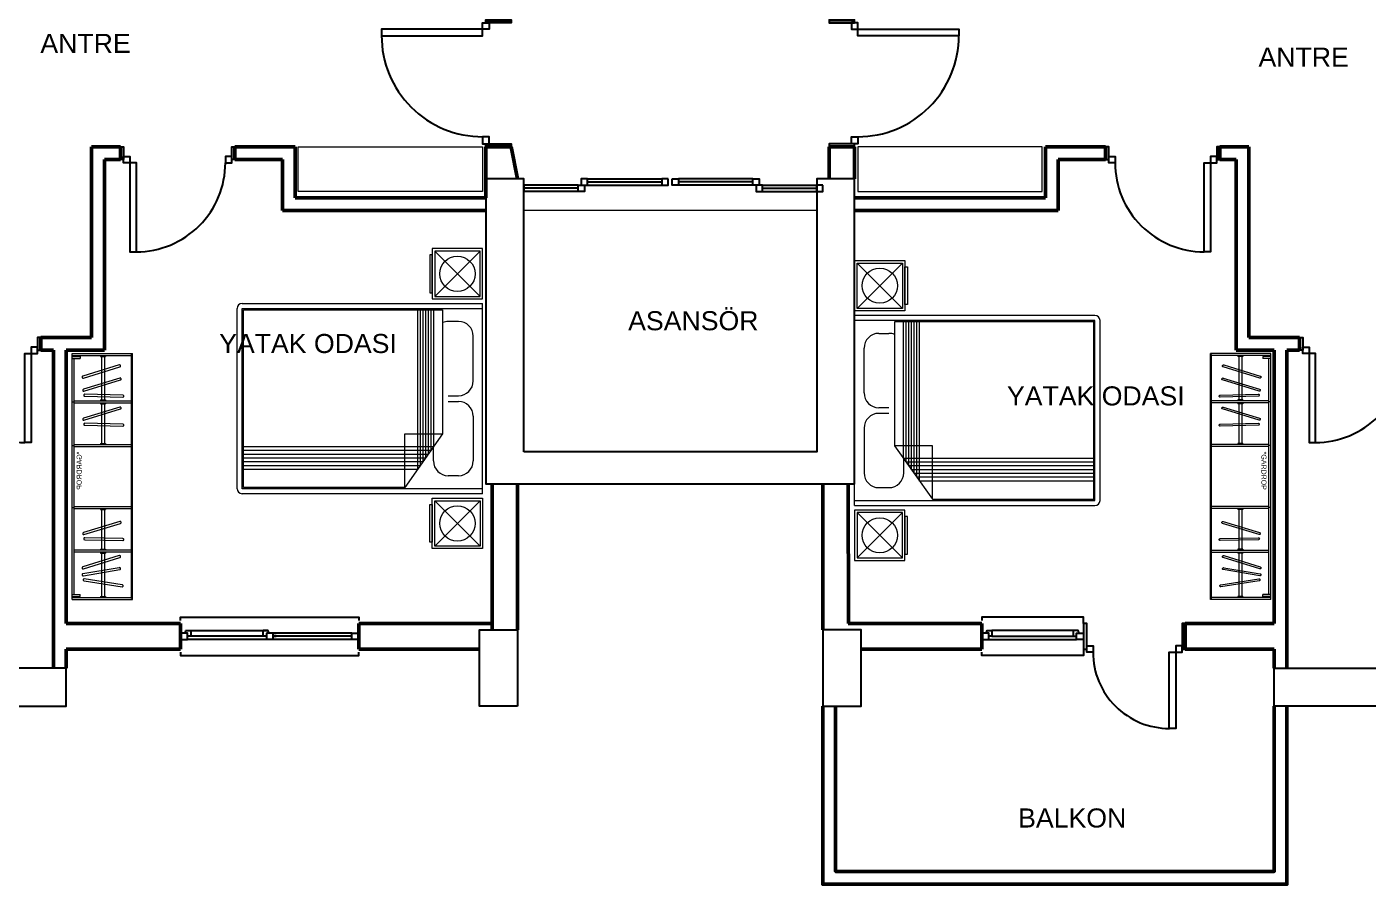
# Model space of a CAD drawing. Header units: millimetres. Extents: x 26 to 3171, y 26 to 1426.
# Drawn here: x 1085 to 2140, y 26 to 701 of the extents above; entities that cross this region are included whole.
import ezdxf

# ---------------------------------------------------------------- set-up
doc = ezdxf.new("R2010")
doc.units = ezdxf.units.MM
for name, color, linetype, lineweight in [('DUVAR40', 10, 'Continuous', 50), ('KAPI-PEN', 41, 'Continuous', 25), ('KOLON', 3, 'Continuous', 25), ('TEFRIS', 210, 'Continuous', 15), ('TEFRİŞ', 47, 'Continuous', 15), ('YAZI-KALIN', 133, 'Continuous', 25)]:
    doc.layers.add(name, color=color, linetype=linetype, lineweight=lineweight)
doc.styles.add('2', font='Arial')
doc.styles.add('MÜKREMİN', font='Arial')

# ---------------------------------------------------------------- blocks, each defined once
blk = doc.blocks.new('a16')
at = {"layer": 'DUVAR40'}
for p, q in [((1005.685721, 446.040648), (1005.685721, 456.040648)), ((1095.685721, 446.040648), (1095.685721, 456.040648))]:
    blk.add_line(p, q, dxfattribs=at)
at = {"layer": 'KAPI-PEN', "flags": 128}
for points in [[(1005.685721, 446.040648), (1008.185721, 446.040648), (1008.185721, 456.040648), (1005.685721, 456.040648)], [(1093.185721, 446.040648), (1095.685721, 446.040648), (1095.685721, 456.040648), (1093.185721, 456.040648)], [(1013.185721, 443.540648), (1008.185721, 443.540648), (1008.185721, 448.540648), (1013.185721, 448.540648)]]:
    blk.add_lwpolyline(points, close=True, dxfattribs=at)
blk.add_lwpolyline([(1093.185721, 448.540648), (1088.185721, 448.540648), (1088.186348, 373.540662), (1083.186348, 373.540662), (1083.185721, 443.540648), (1088.185721, 443.540648), (1093.185721, 443.540648), (1093.185721, 448.540648)], dxfattribs=at)
at = {"layer": 'KAPI-PEN'}
blk.add_arc((1083.186106, 443.541046), 70.000554, 179.964946, 270.035578, dxfattribs=at)
blk = doc.blocks.new('a17')
at = {"layer": 'DUVAR40'}
for p, q in [((1158.357131, 596.040648), (1158.357131, 606.040648)), ((1248.357131, 596.040648), (1248.357131, 606.040648))]:
    blk.add_line(p, q, dxfattribs=at)
at = {"layer": 'KAPI-PEN', "flags": 128}
for points in [[(1160.857131, 596.040648), (1158.357131, 596.040648), (1158.357131, 606.040648), (1160.857131, 606.040648)], [(1248.357131, 596.040648), (1245.857131, 596.040648), (1245.857131, 606.040648), (1248.357131, 606.040648)], [(1240.857131, 593.540648), (1245.857131, 593.540648), (1245.857131, 598.540648), (1240.857131, 598.540648)]]:
    blk.add_lwpolyline(points, close=True, dxfattribs=at)
blk.add_lwpolyline([(1160.857131, 598.540648), (1165.857131, 598.540648), (1165.856505, 523.540662), (1170.856505, 523.540662), (1170.857131, 593.540648), (1165.857131, 593.540648), (1160.857131, 593.540648), (1160.857131, 598.540648)], dxfattribs=at)
at = {"layer": 'KAPI-PEN'}
blk.add_arc((1170.856746, 593.541046), 70.000554, 269.964422, 0.035054, dxfattribs=at)
blk = doc.blocks.new('a19')
at = {"layer": 'KAPI-PEN'}
for p, q in [((1274.489199, 225.540648), (1270.685721, 225.540648)), ((1270.685721, 221.040648), (1270.685721, 225.540648)), ((1273.185721, 223.540648), (1273.185721, 218.540648)), ((1278.185721, 223.540648), (1273.185721, 223.540648)), ((1275.159603, 223.540648), (1274.489199, 225.540648)), ((1278.185721, 223.540648), (1278.185721, 218.540648)), ((1278.185721, 223.540648), (1280.685721, 223.540648)), ((1273.185721, 221.040648), (1270.685721, 221.040648)), ((1278.185721, 218.540648), (1273.185721, 218.540648)), ((1278.185721, 221.040648), (1280.685721, 221.040648))]:
    blk.add_line(p, q, dxfattribs=at)
at = {"layer": 'KAPI-PEN', "flags": 128}
for points in [[(1205.685721, 233.540648), (1205.685721, 236.040648), (1345.685721, 236.040648), (1345.685721, 233.540648)], [(1205.685721, 223.540648), (1205.685721, 218.540648), (1211.185721, 218.540648), (1211.185721, 223.540648), (1205.685721, 223.540648)], [(1209.211839, 223.540648), (1209.882243, 225.540648), (1213.685721, 225.540648), (1213.685721, 221.040648), (1211.185721, 221.040648)], [(1213.685721, 225.540648), (1274.489199, 225.540648)], [(1340.185721, 223.540648), (1278.185721, 223.540648)], [(1345.685721, 223.540648), (1345.685721, 218.540648), (1340.185721, 218.540648), (1340.185721, 223.540648), (1345.685721, 223.540648)], [(1340.185721, 218.540648), (1211.185721, 218.540648)], [(1273.185721, 221.040648), (1213.685721, 221.040648)], [(1340.185721, 221.040648), (1278.185721, 221.040648)], [(1205.685721, 208.540648), (1205.685721, 206.040648), (1345.685721, 206.040648), (1345.685721, 208.540648)]]:
    blk.add_lwpolyline(points, dxfattribs=at)
blk = doc.blocks.new('a23')
at = {"layer": 'DUVAR40'}
for p, q in [((1445.685721, 706.040648), (1465.685721, 706.040648)), ((1445.685721, 606.040648), (1465.685721, 606.040648))]:
    blk.add_line(p, q, dxfattribs=at)
at = {"layer": 'KAPI-PEN', "flags": 128}
blk.add_lwpolyline([(1448.185721, 703.540648), (1448.185721, 698.540648), (1363.685721, 698.540648), (1363.685721, 693.540648), (1443.185721, 693.540648), (1443.185721, 698.540648), (1443.185721, 703.540648), (1448.185721, 703.540648)], dxfattribs=at)
for points in [[(1445.685721, 703.540648), (1445.685721, 706.040648), (1465.685721, 706.040648), (1465.685721, 703.540648)], [(1443.185721, 614.040648), (1443.185721, 608.540648), (1448.185721, 608.540648), (1448.185721, 614.040648)], [(1445.685721, 606.040648), (1445.685721, 608.540648), (1465.685721, 608.540648), (1465.685721, 606.040648)]]:
    blk.add_lwpolyline(points, close=True, dxfattribs=at)
at = {"layer": 'KAPI-PEN'}
blk.add_arc((1443.186125, 693.541052), 79.500571, 179.969139, 270.030861, dxfattribs=at)
blk = doc.blocks.new('a55')
at = {"layer": 'DUVAR40'}
for p, q in [((1735.685721, 706.040648), (1715.685721, 706.040648)), ((1735.685721, 606.040648), (1715.685721, 606.040648))]:
    blk.add_line(p, q, dxfattribs=at)
at = {"layer": 'KAPI-PEN', "flags": 128}
for points in [[(1735.685721, 703.540648), (1735.685721, 706.040648), (1715.685721, 706.040648), (1715.685721, 703.540648)], [(1738.185721, 614.040648), (1738.185721, 608.540648), (1733.185721, 608.540648), (1733.185721, 614.040648)], [(1735.685721, 606.040648), (1735.685721, 608.540648), (1715.685721, 608.540648), (1715.685721, 606.040648)]]:
    blk.add_lwpolyline(points, close=True, dxfattribs=at)
blk.add_lwpolyline([(1733.185721, 703.540648), (1733.185721, 698.540648), (1817.685721, 698.540648), (1817.685721, 693.540648), (1738.185721, 693.540648), (1738.185721, 698.540648), (1738.185721, 703.540648), (1733.185721, 703.540648)], dxfattribs=at)
at = {"layer": 'KAPI-PEN'}
blk.add_arc((1738.185317, 693.541052), 79.500571, 269.969139, 0.030861, dxfattribs=at)
blk = doc.blocks.new('a56')
at = {"layer": 'DUVAR40'}
for p, q in [((1933.014311, 596.040648), (1933.014311, 606.040648)), ((2023.014311, 596.040648), (2023.014311, 606.040648))]:
    blk.add_line(p, q, dxfattribs=at)
at = {"layer": 'KAPI-PEN', "flags": 128}
for points in [[(1933.014311, 596.040648), (1935.514311, 596.040648), (1935.514311, 606.040648), (1933.014311, 606.040648)], [(2020.514311, 596.040648), (2023.014311, 596.040648), (2023.014311, 606.040648), (2020.514311, 606.040648)], [(1940.514311, 593.540648), (1935.514311, 593.540648), (1935.514311, 598.540648), (1940.514311, 598.540648)]]:
    blk.add_lwpolyline(points, close=True, dxfattribs=at)
blk.add_lwpolyline([(2020.514311, 598.540648), (2015.514311, 598.540648), (2015.514938, 523.540662), (2010.514938, 523.540662), (2010.514311, 593.540648), (2015.514311, 593.540648), (2020.514311, 593.540648), (2020.514311, 598.540648)], dxfattribs=at)
at = {"layer": 'KAPI-PEN'}
blk.add_arc((2010.514696, 593.541046), 70.000554, 179.964946, 270.035578, dxfattribs=at)
blk = doc.blocks.new('a60')
at = {"layer": 'DUVAR40'}
for p, q in [((1835.685721, 231.040648), (1835.685721, 211.040648)), ((1995.685721, 231.040648), (1995.685721, 211.040648))]:
    blk.add_line(p, q, dxfattribs=at)
at = {"layer": 'KAPI-PEN', "flags": 128}
for points in [[(1915.685721, 231.040648), (1915.685721, 236.040648), (1835.685721, 236.040648), (1835.685721, 233.540648)], [(1835.685721, 223.540648), (1835.685721, 218.540648), (1841.185721, 218.540648), (1841.185721, 223.540648), (1835.685721, 223.540648)], [(1839.211839, 223.540648), (1839.882243, 225.540648), (1843.685721, 225.540648), (1843.685721, 221.040648), (1841.185721, 221.040648)], [(1907.685721, 225.540648), (1843.685721, 225.540648)], [(1912.159603, 223.540648), (1911.489199, 225.540648), (1907.685721, 225.540648), (1907.685721, 221.040648), (1910.185721, 221.040648)], [(1915.685721, 223.540648), (1915.685721, 218.540648), (1910.185721, 218.540648), (1910.185721, 223.540648), (1915.685721, 223.540648)], [(1915.685721, 211.040648), (1915.685721, 206.040648), (1835.685721, 206.040648), (1835.685721, 208.540648)], [(1841.185721, 218.540648), (1910.185721, 218.540648)], [(1843.685721, 221.040648), (1907.685721, 221.040648)], [(1993.185721, 213.540648), (1988.185721, 213.540648), (1988.186348, 148.540662), (1983.186348, 148.540662), (1983.185721, 208.540648), (1988.185721, 208.540648), (1993.185721, 208.540648), (1993.185721, 213.540648)]]:
    blk.add_lwpolyline(points, dxfattribs=at)
for points in [[(1915.685721, 211.040648), (1918.185721, 211.040648), (1918.185721, 231.040648), (1915.685721, 231.040648)], [(1993.185721, 211.040648), (1995.685721, 211.040648), (1995.685721, 231.040648), (1993.185721, 231.040648)], [(1923.185721, 208.540648), (1918.185721, 208.540648), (1918.185721, 213.540648), (1923.185721, 213.540648)]]:
    blk.add_lwpolyline(points, close=True, dxfattribs=at)
at = {"layer": 'KAPI-PEN'}
blk.add_arc((1983.186106, 208.541046), 60.000554, 179.964946, 270.035578, dxfattribs=at)
blk = doc.blocks.new('a61')
at = {"layer": 'DUVAR40'}
for p, q in [((2085.685721, 446.040648), (2085.685721, 456.040648)), ((2175.685721, 446.040648), (2175.685721, 456.040648))]:
    blk.add_line(p, q, dxfattribs=at)
at = {"layer": 'KAPI-PEN', "flags": 128}
for points in [[(2088.185721, 446.040648), (2085.685721, 446.040648), (2085.685721, 456.040648), (2088.185721, 456.040648)], [(2175.685721, 446.040648), (2173.185721, 446.040648), (2173.185721, 456.040648), (2175.685721, 456.040648)], [(2168.185721, 443.540648), (2173.185721, 443.540648), (2173.185721, 448.540648), (2168.185721, 448.540648)]]:
    blk.add_lwpolyline(points, close=True, dxfattribs=at)
blk.add_lwpolyline([(2088.185721, 448.540648), (2093.185721, 448.540648), (2093.185095, 373.540662), (2098.185095, 373.540662), (2098.185721, 443.540648), (2093.185721, 443.540648), (2088.185721, 443.540648), (2088.185721, 448.540648)], dxfattribs=at)
at = {"layer": 'KAPI-PEN'}
blk.add_arc((2098.185336, 443.541046), 70.000554, 269.964422, 0.035054, dxfattribs=at)
blk = doc.blocks.new('a20')
at = {"layer": 'TEFRİŞ'}
for p, q in [((1403.552833, 329.695602), (1443.185721, 329.695603)), ((1403.552833, 290.062714), (1403.552833, 329.695602)), ((1443.185721, 329.695603), (1443.185721, 290.062714)), ((1403.552833, 324.741491), (1403.552833, 295.016825)), ((1443.185721, 290.062714), (1403.552833, 290.062714))]:
    blk.add_line(p, q, dxfattribs=at)
at = {"layer": 'TEFRİŞ', "color": 8}
for p, q in [((1441.204077, 327.713958), (1405.534477, 292.044359)), ((1441.204077, 292.044359), (1405.534477, 327.713958)), ((1405.534477, 327.713958), (1441.204077, 327.713958)), ((1405.534477, 292.044359), (1405.534477, 327.713958)), ((1441.204077, 327.713958), (1441.204077, 292.044359)), ((1401.571188, 295.016825), (1401.571188, 324.741491)), ((1401.571188, 324.741491), (1403.552833, 324.741491)), ((1403.552833, 295.016825), (1401.571188, 295.016825)), ((1441.204077, 292.044359), (1405.534477, 292.044359))]:
    blk.add_line(p, q, dxfattribs=at)
blk.add_circle((1423.369277, 309.879158), 13.871511, dxfattribs=at)
blk = doc.blocks.new('a21')
at = {"layer": 'TEFRİŞ'}
for p, q in [((1250.173555, 337.218926), (1250.173555, 478.906502)), ((1254.136844, 482.869791), (1443.185721, 482.869791)), ((1254.136844, 478.906502), (1443.185721, 478.906502)), ((1254.136844, 337.218926), (1254.136844, 478.906502)), ((1255.127666, 477.91568), (1411.727116, 477.91568)), ((1255.127666, 338.209748), (1255.127666, 477.91568)), ((1411.727116, 477.91568), (1411.727116, 380.319692)), ((1443.185721, 333.255637), (1443.185721, 482.869791)), ((1382.00245, 380.319692), (1411.727116, 380.319692)), ((1411.727116, 380.319692), (1382.00245, 338.209749)), ((1382.00245, 338.209749), (1382.00245, 380.319692)), ((1382.00245, 338.209749), (1255.127666, 338.209748)), ((1443.185721, 337.218926), (1254.136844, 337.218926)), ((1443.185721, 333.255637), (1254.136844, 333.255637))]:
    blk.add_line(p, q, dxfattribs=at)
at = {"layer": 'TEFRİŞ', "color": 8}
for p, q in [((1392.143807, 352.576671), (1392.143807, 477.91568)), ((1394.242018, 355.549137), (1394.242018, 477.91568)), ((1396.34023, 358.521604), (1396.34023, 477.91568)), ((1398.438442, 361.49407), (1398.438442, 477.91568)), ((1400.536653, 364.466537), (1400.536653, 477.91568)), ((1402.634865, 367.439004), (1402.634865, 477.91568)), ((1404.733077, 370.41147), (1404.733077, 477.91568)), ((1435.754555, 421.934225), (1435.754555, 457.108413)), ((1416.185816, 410.292064), (1424.112394, 410.292064)), ((1416.185816, 405.833364), (1424.112394, 405.833364)), ((1435.754555, 394.191203), (1435.754555, 359.017015)), ((1255.127666, 370.41147), (1404.733077, 370.41147)), ((1404.543655, 359.017015), (1404.543655, 370.143123)), ((1255.127666, 367.439004), (1402.634865, 367.439004)), ((1255.127666, 364.466537), (1400.536653, 364.466537)), ((1255.127666, 361.49407), (1398.438442, 361.49407)), ((1255.127666, 358.521604), (1396.34023, 358.521604)), ((1255.127666, 355.549137), (1394.242018, 355.549137)), ((1255.127666, 352.576671), (1392.143807, 352.576671)), ((1424.112394, 347.374854), (1416.185816, 347.374854))]:
    blk.add_line(p, q, dxfattribs=at)
at = {"layer": 'TEFRİŞ'}
for centre, start, end in [((1254.136844, 478.906502), 90, 180), ((1254.136844, 337.218926), 180, 270)]:
    blk.add_arc(centre, 3.963289, start, end, dxfattribs=at)
at = {"layer": 'TEFRİŞ', "color": 8}
for centre, start, end in [((1424.112394, 421.934225), 270, 0), ((1424.112394, 394.191203), 0, 90), ((1416.185816, 359.017015), 180, 270), ((1424.112394, 359.017015), 270, 0)]:
    blk.add_arc(centre, 11.642161, start, end, dxfattribs=at)
blk = doc.blocks.new('a22')
at = {"layer": 'TEFRİŞ', "color": 8}
for p, q in [((1401.571188, 521.108603), (1401.571188, 491.383937)), ((1403.552833, 521.108603), (1401.571188, 521.108603)), ((1405.534477, 524.08107), (1405.534477, 488.41147)), ((1441.204077, 524.08107), (1405.534477, 488.41147)), ((1441.204077, 488.41147), (1405.534477, 524.08107)), ((1441.204077, 524.08107), (1405.534477, 524.08107)), ((1441.204077, 488.41147), (1441.204077, 524.08107)), ((1401.571188, 491.383937), (1403.552833, 491.383937)), ((1405.534477, 488.41147), (1441.204077, 488.41147))]:
    blk.add_line(p, q, dxfattribs=at)
at = {"layer": 'TEFRİŞ'}
for p, q in [((1403.552833, 526.062714), (1403.552833, 486.429826)), ((1443.185721, 526.062714), (1403.552833, 526.062714)), ((1403.552833, 491.383937), (1403.552833, 521.108603)), ((1443.185721, 486.429826), (1443.185721, 526.062714)), ((1403.552833, 486.429826), (1443.185721, 486.429826))]:
    blk.add_line(p, q, dxfattribs=at)
at = {"layer": 'TEFRİŞ', "color": 8}
blk.add_circle((1423.369277, 506.24627), 13.871511, dxfattribs=at)
blk = doc.blocks.new('dfff', base_point=(1250.2, 290.1))
for name in ['a22', 'a21', 'a20']:
    blk.add_blockref(name, (0, 0))
blk = doc.blocks.new('a59')
at = {"layer": 'TEFRİŞ'}
for p, q in [((1775.318609, 320.318266), (1735.685721, 320.318266)), ((1735.685721, 320.318266), (1735.685721, 280.685377)), ((1775.318609, 280.685377), (1775.318609, 320.318266)), ((1775.318609, 315.364155), (1775.318609, 285.639488)), ((1735.685721, 280.685377), (1775.318609, 280.685377))]:
    blk.add_line(p, q, dxfattribs=at)
at = {"layer": 'TEFRİŞ', "color": 8}
for p, q in [((1737.667366, 318.336621), (1773.336965, 282.667022)), ((1737.667366, 282.667022), (1773.336965, 318.336621)), ((1773.336965, 318.336621), (1737.667366, 318.336621)), ((1737.667366, 318.336621), (1737.667366, 282.667022)), ((1773.336965, 282.667022), (1773.336965, 318.336621)), ((1777.300254, 315.364155), (1775.318609, 315.364155)), ((1777.300254, 285.639488), (1777.300254, 315.364155)), ((1775.318609, 285.639488), (1777.300254, 285.639488)), ((1737.667366, 282.667022), (1773.336965, 282.667022))]:
    blk.add_line(p, q, dxfattribs=at)
blk.add_circle((1755.502165, 300.501821), 13.871511, dxfattribs=at)
blk = doc.blocks.new('a58')
at = {"layer": 'TEFRİŞ'}
for p, q in [((1924.734598, 473.492454), (1735.685721, 473.492454)), ((1735.685721, 323.878301), (1735.685721, 473.492454)), ((1924.734598, 469.529165), (1735.685721, 469.529165)), ((1923.743776, 468.538343), (1767.144326, 468.538343)), ((1767.144326, 468.538343), (1767.144326, 370.942355)), ((1923.743776, 328.832412), (1923.743776, 468.538343)), ((1924.734598, 327.841589), (1924.734598, 469.529165)), ((1928.697887, 327.841589), (1928.697887, 469.529165)), ((1796.868992, 370.942355), (1767.144326, 370.942355)), ((1767.144326, 370.942355), (1796.868992, 328.832412)), ((1796.868992, 328.832412), (1796.868992, 370.942355)), ((1735.685721, 327.841589), (1924.734598, 327.841589)), ((1796.868992, 328.832412), (1923.743776, 328.832412)), ((1735.685721, 323.878301), (1924.734598, 323.878301))]:
    blk.add_line(p, q, dxfattribs=at)
at = {"layer": 'TEFRİŞ', "color": 8}
for p, q in [((1774.138365, 361.034133), (1774.138365, 468.538343)), ((1776.236577, 358.061667), (1776.236577, 468.538343)), ((1778.334789, 355.0892), (1778.334789, 468.538343)), ((1780.433001, 352.116733), (1780.433001, 468.538343)), ((1782.531212, 349.144267), (1782.531212, 468.538343)), ((1784.629424, 346.1718), (1784.629424, 468.538343)), ((1786.727636, 343.199334), (1786.727636, 468.538343)), ((1754.759049, 459.373237), (1762.685626, 459.373237)), ((1743.116888, 412.556888), (1743.116888, 447.731077)), ((1762.685626, 400.914727), (1754.759049, 400.914727)), ((1762.685626, 396.456027), (1754.759049, 396.456027)), ((1743.116888, 384.813866), (1743.116888, 349.639678)), ((1923.743776, 361.034133), (1774.138365, 361.034133)), ((1774.327787, 349.639678), (1774.327787, 360.765786)), ((1923.743776, 358.061667), (1776.236577, 358.061667)), ((1923.743776, 355.0892), (1778.334789, 355.0892)), ((1923.743776, 352.116733), (1780.433001, 352.116733)), ((1923.743776, 349.144267), (1782.531212, 349.144267)), ((1754.759049, 337.997517), (1762.685626, 337.997517)), ((1923.743776, 346.1718), (1784.629424, 346.1718)), ((1923.743776, 343.199334), (1786.727636, 343.199334))]:
    blk.add_line(p, q, dxfattribs=at)
at = {"layer": 'TEFRİŞ'}
for centre, start, end in [((1924.734598, 469.529165), 0, 90), ((1924.734598, 327.841589), 270, 0)]:
    blk.add_arc(centre, 3.963289, start, end, dxfattribs=at)
at = {"layer": 'TEFRİŞ', "color": 8}
for centre, start, end in [((1754.759049, 447.731077), 90, 180), ((1762.685626, 447.731077), 67.481686, 90), ((1754.759049, 412.556888), 180, 270), ((1754.759049, 384.813866), 90, 180), ((1754.759049, 349.639678), 180, 270), ((1762.685626, 349.639678), 270, 0)]:
    blk.add_arc(centre, 11.642161, start, end, dxfattribs=at)
blk = doc.blocks.new('a57')
at = {"layer": 'TEFRİŞ'}
for p, q in [((1735.685721, 477.052489), (1735.685721, 516.685377)), ((1735.685721, 516.685377), (1775.318609, 516.685377)), ((1775.318609, 516.685377), (1775.318609, 477.052489)), ((1775.318609, 482.0066), (1775.318609, 511.731266)), ((1775.318609, 477.052489), (1735.685721, 477.052489))]:
    blk.add_line(p, q, dxfattribs=at)
at = {"layer": 'TEFRİŞ', "color": 8}
for p, q in [((1737.667366, 514.703733), (1773.336965, 479.034133)), ((1737.667366, 479.034133), (1773.336965, 514.703733)), ((1737.667366, 514.703733), (1773.336965, 514.703733)), ((1773.336965, 514.703733), (1773.336965, 479.034133)), ((1775.318609, 511.731266), (1777.300254, 511.731266)), ((1777.300254, 511.731266), (1777.300254, 482.0066)), ((1773.336965, 479.034133), (1737.667366, 479.034133)), ((1777.300254, 482.0066), (1775.318609, 482.0066))]:
    blk.add_line(p, q, dxfattribs=at)
blk.add_circle((1755.502165, 496.868933), 13.871511, dxfattribs=at)
blk = doc.blocks.new('dfere', base_point=(1735.7, 280.7))
for name in ['a57', 'a58', 'a59']:
    blk.add_blockref(name, (0, 0))
blk = doc.blocks.new('A$C3FDE7643')
at = {"layer": 'TEFRIS'}
for p, q in [((0, 0), (0, -245)), ((0, 0), (60, 0)), ((60, 0), (60, -245)), ((0, -2), (59, -2)), ((0, -2.99651), (8, -2.99651)), ((0, -4.99651), (8, -4.99651)), ((2, -2.99651), (2, -2)), ((2, -4.99651), (2, -240.00349)), ((8, -2.99651), (8, -4.99651)), ((28, -3), (28, -2)), ((28, -3), (33, -3)), ((29, -46.25), (29, -3)), ((32, -46.25), (32, -3)), ((33, -3), (33, -2)), ((59, -1), (59, -244)), ((59, -1), (60, -1)), ((59, -47.25), (2, -47.25)), ((59, -49.25), (2, -49.25)), ((28, -47.25), (28, -46.25)), ((28, -46.25), (33, -46.25)), ((28, -50.243728), (28, -49.243728)), ((28, -50.243728), (33, -50.243728)), ((29, -89.493728), (29, -50.243728)), ((32, -89.493728), (32, -50.243728)), ((33, -47.25), (33, -46.25)), ((33, -50.243728), (33, -49.243728)), ((0, -91.493728), (2, -91.493728)), ((2, -90.493728), (59, -90.493728)), ((2, -92.493728), (59, -92.493728)), ((28, -89.493728), (33, -89.493728)), ((28, -90.493728), (28, -89.493728)), ((33, -90.493728), (33, -89.493728)), ((0, -153.5), (2, -153.5)), ((2, -152.5), (59, -152.5)), ((2, -154.5), (59, -154.5)), ((28, -155.5), (28, -154.5)), ((28, -155.5), (33, -155.5)), ((29, -194.75), (29, -155.5)), ((32, -194.75), (32, -155.5)), ((33, -155.5), (33, -154.5)), ((0, -196.75), (2, -196.75)), ((2, -195.75), (59, -195.75)), ((2, -197.75), (59, -197.75)), ((28, -194.75), (33, -194.75)), ((28, -195.75), (28, -194.75)), ((28, -198.800863), (28, -197.800863)), ((28, -198.800863), (33, -198.800863)), ((29, -242), (29, -198.800863)), ((32, -242), (32, -198.800863)), ((33, -195.75), (33, -194.75)), ((33, -198.800863), (33, -197.800863)), ((0, -240.00349), (8, -240.00349)), ((8, -242.00349), (8, -240.00349)), ((0, -242.00349), (8, -242.00349)), ((0, -243), (59, -243)), ((0, -245), (60, -245)), ((2, -242.00349), (2, -243)), ((2, -242.00349), (2, -243)), ((28, -243), (28, -242)), ((28, -242), (33, -242)), ((33, -243), (33, -242)), ((59, -244), (60, -244))]:
    blk.add_line(p, q, dxfattribs=at)
at = {"layer": 'TEFRIS', "flags": 128}
for points in [[(11.843238, -20.589115, -0.414214), (10.819992, -19.612914, -0.414214), (11.796192, -18.589668), (49.785678, -12.657288, -0.414214), (50.808924, -13.633489, -0.414214), (49.832723, -14.656735)], [(10.5088, -25.622899, -0.414214), (9.84567, -24.373796, -0.414214), (11.094773, -23.710666), (47.427199, -29.805647, -0.414214), (48.090329, -31.054751, -0.414214), (46.841225, -31.71788)], [(10.5088, -32.578459, -0.414214), (9.84567, -31.329356, -0.414214), (11.094773, -30.666226), (47.427199, -41.799728, -0.414214), (48.090329, -43.048831, -0.414214), (46.841225, -43.71196)], [(11.144104, -66.612081, -0.414214), (10.480974, -65.362978, -0.414214), (11.730077, -64.699848), (48.062503, -75.833349, -0.414214), (48.725633, -77.082453, -0.414214), (47.476529, -77.745582)], [(12.478542, -61.578297, -0.414214), (11.455296, -60.602097, -0.414214), (12.431496, -59.578851), (50.420982, -58.68499, -0.414214), (51.444228, -59.661191, -0.414214), (50.468027, -60.684437)], [(12.478542, -175.477378, -0.414214), (11.455296, -174.501177, -0.414214), (12.431496, -173.477931), (50.420982, -172.584071, -0.414214), (51.444228, -173.560271, -0.414214), (50.468027, -174.583517)], [(11.144104, -180.511162, -0.414214), (10.480974, -179.262058, -0.414214), (11.730077, -178.598929), (48.062503, -189.73243, -0.414214), (48.725633, -190.981533, -0.414214), (47.476529, -191.644663)], [(11.144104, -209.429568, -0.414214), (10.480974, -208.180465, -0.414214), (11.730077, -207.517335), (48.062503, -218.650836, -0.414214), (48.725633, -219.89994, -0.414214), (47.476529, -220.563069)], [(12.478542, -204.395784, -0.414214), (11.455296, -203.419584, -0.414214), (12.431496, -202.396338), (50.420982, -201.502477, -0.414214), (51.444228, -202.478678, -0.414214), (50.468027, -203.501924)], [(10.5088, -222.4533, -0.414214), (9.84567, -221.204197, -0.414214), (11.094773, -220.541067), (47.427199, -231.674568, -0.414214), (48.090329, -232.923671, -0.414214), (46.841225, -233.586801)]]:
    blk.add_lwpolyline(points, format="xyb", close=True, dxfattribs=at)
at = {"layer": 'TEFRIS', "insert": (4.40129, -147.259114), "char_height": 5, "width": 137.333929, "attachment_point": 1, "rotation": 90, "style": '2'}
blk.add_mtext('*GARDROP', dxfattribs=at)

msp = doc.modelspace()

# ---------------------------------------------------------------- linework, layer by layer
at = {"layer": 'DUVAR40'}
for p, q in [((1135.685721, 606.040648), (1158.357131, 606.040648)), ((1135.685721, 456.040648), (1135.685721, 606.040648)), ((1248.357131, 606.040648), (1295.685721, 606.040648)), ((1295.685721, 566.040648), (1295.685721, 606.040648)), ((1445.685721, 566.040648), (1445.685721, 606.040648)), ((1470.685605, 581.040648), (1465.685721, 606.040648)), ((1715.685721, 581.040648), (1715.685721, 606.040648)), ((1735.685721, 581.040648), (1735.685721, 606.040648)), ((1885.685721, 566.040648), (1885.685721, 606.040648)), ((1885.685721, 566.040648), (1885.685721, 606.040648)), ((1933.014311, 606.040648), (1885.685721, 606.040648)), ((2045.685721, 606.040648), (2023.014311, 606.040648)), ((2045.685721, 456.040648), (2045.685721, 606.040648)), ((1145.685721, 596.040648), (1158.357131, 596.040648)), ((1145.685721, 446.040648), (1145.685721, 596.040648)), ((1248.357131, 596.040648), (1285.685721, 596.040648)), ((1285.685721, 556.040648), (1285.685721, 596.040648)), ((1895.685721, 556.040648), (1895.685721, 596.040648)), ((1895.685721, 556.040648), (1895.685721, 596.040648)), ((1933.014311, 596.040648), (1895.685721, 596.040648)), ((2035.685721, 596.040648), (2023.014311, 596.040648)), ((2035.685721, 446.040648), (2035.685721, 596.040648)), ((1295.685721, 566.040648), (1445.685721, 566.040648)), ((1885.685721, 566.040648), (1735.685721, 566.040648)), ((1285.685721, 556.040648), (1445.685721, 556.040648)), ((1895.685721, 556.040648), (1735.685721, 556.040648)), ((1095.685721, 456.040648), (1105.685721, 456.040648)), ((1095.685721, 456.040648), (1135.685721, 456.040648)), ((2085.685721, 456.040648), (2045.685721, 456.040648)), ((2085.685721, 456.040648), (2075.685721, 456.040648)), ((1095.685721, 446.040648), (1105.685721, 446.040648)), ((1095.685721, 446.040648), (1105.685721, 446.040648)), ((1105.685721, 196.040648), (1105.685721, 446.040648)), ((1105.685721, 196.040648), (1105.685721, 446.040648)), ((1115.685721, 231.040648), (1115.685721, 446.040648)), ((1115.685721, 446.040648), (1145.685721, 446.040648)), ((2065.685721, 446.040648), (2035.685721, 446.040648)), ((2065.685721, 231.040648), (2065.685721, 446.040648)), ((2065.685721, 231.040648), (2065.685721, 446.040648)), ((2075.685721, 196.040648), (2075.685721, 446.040648)), ((2085.685721, 446.040648), (2075.685721, 446.040648)), ((1450.685721, 226.040655), (1450.685721, 341.040648)), ((1470.685721, 226.040655), (1470.685721, 341.040648)), ((1710.785695, 226.040655), (1710.685721, 341.040648)), ((1730.781349, 231.040648), (1730.685721, 341.040648)), ((1115.685721, 231.040648), (1205.685721, 231.040648)), ((1205.685721, 231.040648), (1205.685721, 211.040648)), ((1345.685721, 231.040648), (1450.685721, 231.040648)), ((1345.685721, 231.040648), (1345.685721, 211.040648)), ((1835.685721, 231.040648), (1730.685721, 231.040648)), ((2065.685721, 231.040648), (1995.685721, 231.040648)), ((1115.685721, 211.040648), (1205.685721, 211.040648)), ((1115.685721, 196.040648), (1115.685721, 211.040648)), ((1345.685721, 211.040648), (1440.785595, 211.040648)), ((1835.685721, 211.040648), (1740.585847, 211.040648)), ((2065.685721, 211.040648), (1995.685721, 211.040648)), ((2065.685721, 196.040648), (2065.685721, 211.040648)), ((2065.685721, 196.040648), (2065.685721, 211.040648))]:
    msp.add_line(p, q, dxfattribs=at)
at = {"layer": 'DUVAR40', "flags": 128}
for points in [[(1710.685721, 166.040648), (1710.685721, 26.040648), (2075.685721, 26.040648), (2075.685721, 166.040648)], [(1710.685721, 166.040648), (1710.685721, 26.040648), (2075.685721, 26.040648), (2075.685721, 166.040648)], [(1720.685721, 166.040648), (1720.685721, 36.040648), (2065.685721, 36.040648), (2065.685721, 166.040648)]]:
    msp.add_lwpolyline(points, dxfattribs=at)
at = {"layer": 'KAPI-PEN'}
for p, q in [((1525.685721, 581.040648), (1584.185721, 581.040648)), ((1655.685721, 581.040648), (1597.185721, 581.040648)), ((1518.185721, 576.040648), (1475.685721, 576.040648)), ((1518.185721, 573.540648), (1475.685721, 573.540648)), ((1518.185721, 571.040648), (1475.685721, 571.040648)), ((1525.685721, 578.540648), (1584.185721, 578.540648)), ((1525.685721, 576.040648), (1584.185721, 576.040648)), ((1655.685721, 578.540648), (1597.185721, 578.540648)), ((1655.685721, 576.040648), (1597.185721, 576.040648)), ((1663.185721, 576.040648), (1705.685721, 576.040648)), ((1663.185721, 573.540648), (1705.685721, 573.540648)), ((1663.185721, 571.040648), (1705.685721, 571.040648))]:
    msp.add_line(p, q, dxfattribs=at)
at = {"layer": 'KAPI-PEN', "flags": 128}
for points in [[(1525.685721, 581.040648), (1520.685721, 581.040648), (1520.685721, 576.040648), (1525.685721, 576.040648), (1525.685721, 581.040648)], [(1589.185721, 581.040648), (1584.185721, 581.040648), (1584.185721, 576.040648), (1589.185721, 576.040648), (1589.185721, 581.040648)], [(1592.185721, 581.040648), (1597.185721, 581.040648), (1597.185721, 576.040648), (1592.185721, 576.040648), (1592.185721, 581.040648)], [(1655.685721, 581.040648), (1660.685721, 581.040648), (1660.685721, 576.040648), (1655.685721, 576.040648), (1655.685721, 581.040648)], [(1475.685605, 576.040648), (1475.685721, 576.040648), (1475.685721, 571.040648), (1475.685605, 571.040648), (1475.685605, 576.040648)], [(1518.185721, 576.040648), (1523.185721, 576.040648), (1523.185721, 571.040648), (1518.185721, 571.040648), (1518.185721, 576.040648)], [(1663.185721, 576.040648), (1658.185721, 576.040648), (1658.185721, 571.040648), (1663.185721, 571.040648), (1663.185721, 576.040648)], [(1710.685721, 576.040648), (1705.685721, 576.040648), (1705.685721, 571.040648), (1710.685721, 571.040648), (1710.685721, 576.040648)]]:
    msp.add_lwpolyline(points, dxfattribs=at)
at = {"layer": 'KOLON', "flags": 128}
for points in [[(1475.685605, 366.040648), (1475.685605, 581.040648), (1445.685721, 581.040648), (1445.685721, 341.040648), (1735.685721, 341.040648), (1735.685721, 581.040648), (1705.885896, 581.040648), (1705.885896, 366.040648)], [(1470.685721, 166.040648), (1440.785595, 166.040648), (1440.785595, 226.040655), (1470.685721, 226.040655)], [(1470.685721, 166.040648), (1440.785595, 166.040648), (1440.785595, 226.040655), (1470.685721, 226.040655)], [(1710.685721, 166.040648), (1740.785607, 166.040648), (1740.885581, 226.040655), (1710.785695, 226.040655)], [(1710.685721, 166.040648), (1740.785607, 166.040648), (1740.885581, 226.040655), (1710.785695, 226.040655)], [(1115.685721, 196.040648), (1025.685721, 196.040648), (1025.685721, 166.040648), (1115.685721, 166.040648)], [(2065.685721, 196.040648), (2155.685721, 196.040648), (2155.685721, 166.040648), (2065.685721, 166.040648)]]:
    msp.add_lwpolyline(points, close=True, dxfattribs=at)
at = {"layer": 'TEFRİŞ'}
msp.add_line((1883.185721, 571.040648), (1883.185721, 606.040648), dxfattribs=at)
at = {"layer": 'TEFRİŞ', "color": 8}
for p, q in [((1737.667366, 479.034133), (1737.667366, 514.703733)), ((1424.112394, 468.750574), (1416.185816, 468.750574))]:
    msp.add_line(p, q, dxfattribs=at)
at = {"layer": 'TEFRİŞ', "flags": 128}
for points in [[(1298.185721, 606.040648), (1443.185721, 606.040648), (1443.185721, 571.040648), (1298.185721, 571.040648)], [(1883.185721, 606.040648), (1738.185721, 606.040648), (1738.185721, 571.040648), (1883.185721, 571.040648)]]:
    msp.add_lwpolyline(points, close=True, dxfattribs=at)
msp.add_lwpolyline([(1705.885896, 556.040648), (1475.685605, 556.040648)], dxfattribs=at)
at = {"layer": 'TEFRİŞ', "color": 8}
for centre, start, end in [((1416.185816, 457.108413), 90, 112.518314), ((1424.112394, 457.108413), 0, 90)]:
    msp.add_arc(centre, 11.642161, start, end, dxfattribs=at)

# ---------------------------------------------------------------- block references
for name, p in [('a23', (0, 0)), ('a55', (0, 0)), ('a17', (0, 0)), ('a56', (0, 0)), ('dfff', (1250.1736, 290.0627)), ('dfere', (1735.6857, 280.6854)), ('a16', (0, 0)), ('a61', (0, 0)), ('a19', (0, 0)), ('a60', (0, 0))]:
    msp.add_blockref(name, p)
at = {"layer": 'KAPI-PEN', "yscale": 0.790123, "zscale": 0.790123, "rotation": 180}
for p, xscale in [((1120.407943, 249.960401), -0.790123), ((2063.033774, 249.960401), 0.790123)]:
    msp.add_blockref('A$C3FDE7643', p, dxfattribs=dict(at, xscale=xscale))

# ---------------------------------------------------------------- texts
at = {"layer": 'YAZI-KALIN', "style": 'MÜKREMİN'}
for s, p in [('ANTRE', (1095.383418, 679.979176)), ('ANTRE', (2053.322785, 669.17435)), ('ASANSÖR', (1557.630814, 461.797805)), ('YATAK ODASI', (1235.995574, 443.879274)), ('YATAK ODASI', (1855.510532, 402.657223)), ('BALKON', (1864.308486, 70.628432))]:
    msp.add_text(s, height=15, dxfattribs=at).set_placement(p)

doc.saveas('drawing.dxf')
